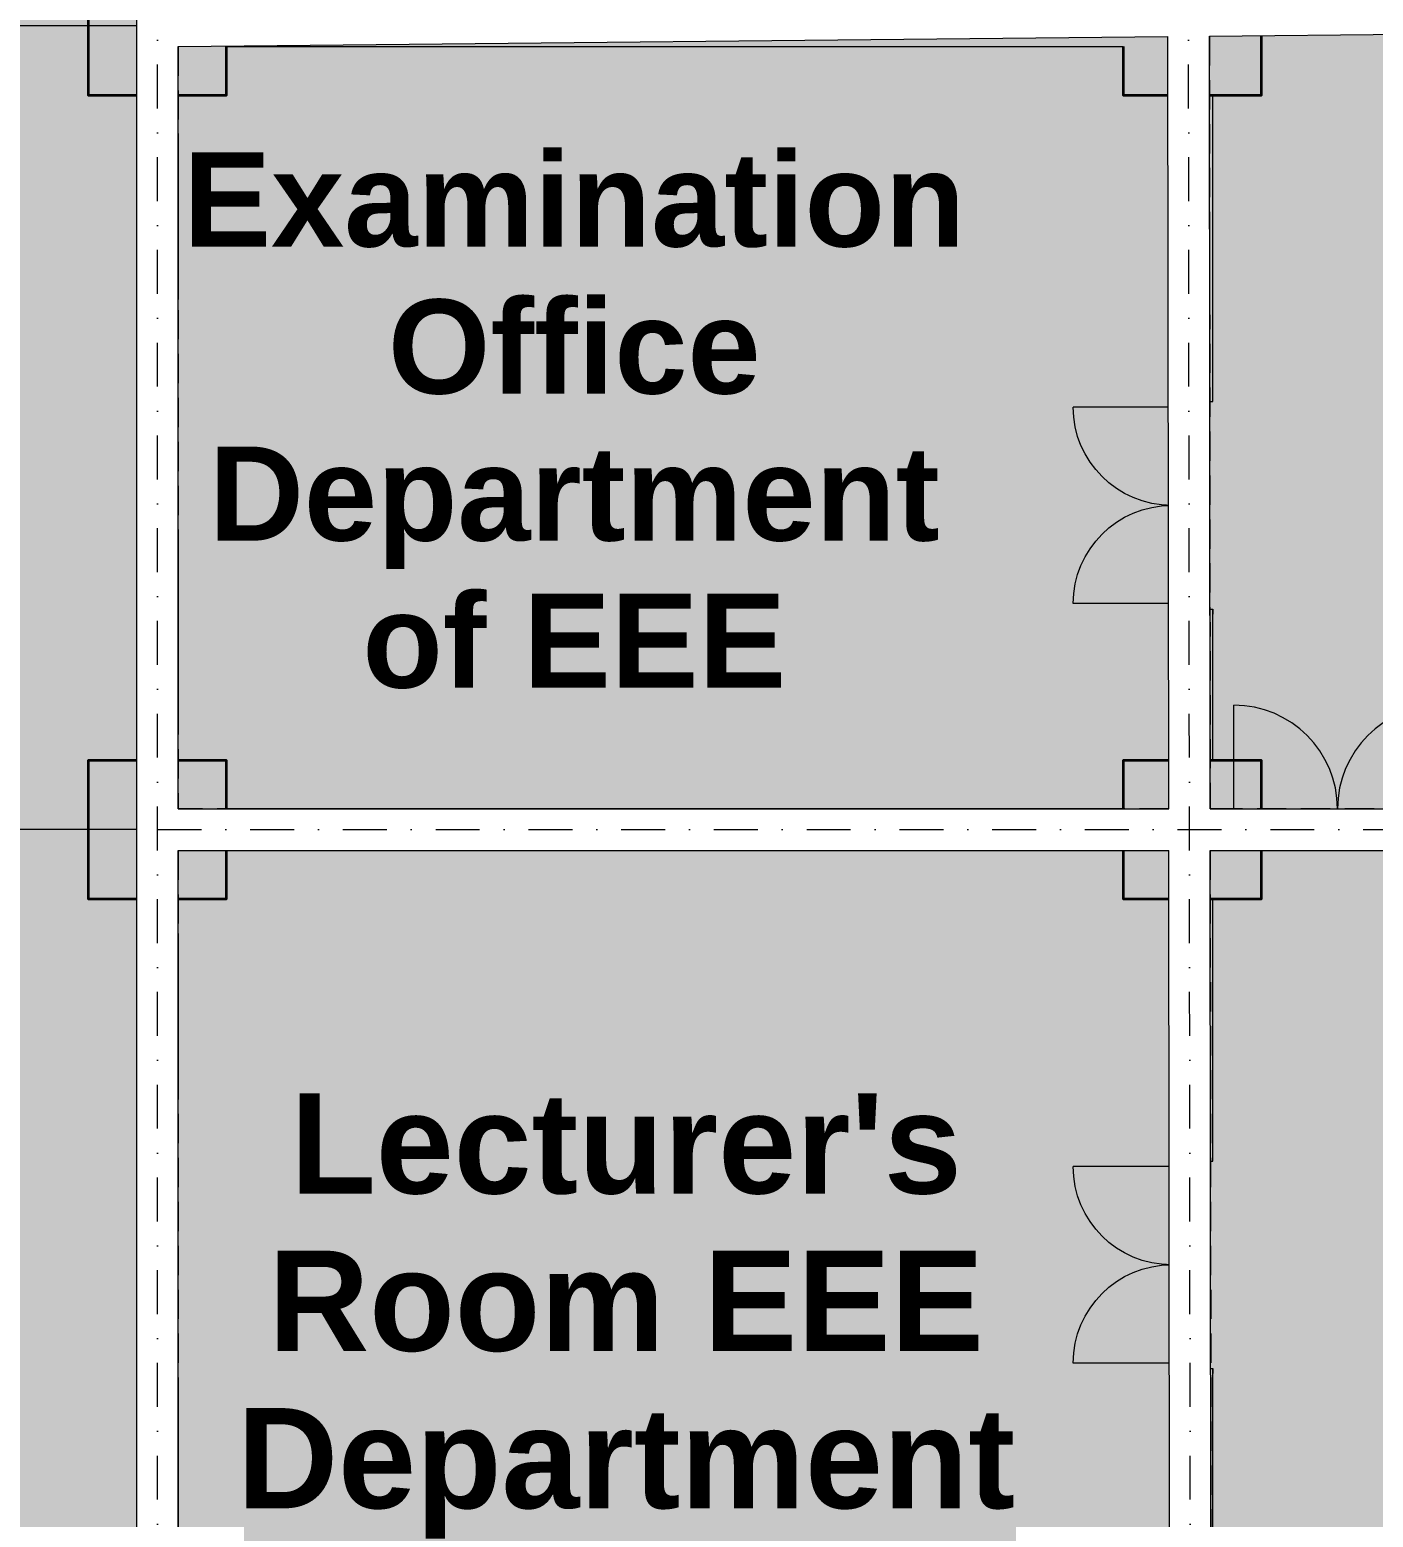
# Model space of a CAD drawing. Header units: millimetres. Extents: x -31264 to 69937, y -40802 to 59035.
# Drawn here: x -18103 to -8392, y 9038 to 19789 of the extents above; entities that cross this region are included whole.
import ezdxf
from ezdxf.enums import TextEntityAlignment as Align

# ---------------------------------------------------------------- set-up
doc = ezdxf.new("R2010")
doc.units = ezdxf.units.MM
doc.header["$MEASUREMENT"] = 0
for name, pattern in [('Dot & Dashed', [670.277762, 317.5, -176.388889, 0, -176.388874]), ('Hidden Line', [317.5, 211.666667, -105.833333]), ('Wipeout_Contour', [1000, 0, -1000])]:
    doc.linetypes.add(name, pattern=pattern)
for name, color, linetype in [('Annotation - Text', 7, 'Continuous'), ('ARCHICAD Zone Stamps', 7, 'Continuous'), ('Dimensioning - General', 7, 'Continuous'), ('Model Unit - Zone', 7, 'Continuous'), ('Site & Landscape - Terrain', 7, 'Continuous'), ('Structural - Bearing', 7, 'Continuous')]:
    doc.layers.add(name, color=color, linetype=linetype)
doc.styles.add('GENERATED_STYLE_1', font='arial.ttf')
doc.styles.add('GENERATED_STYLE_2', font='arial.ttf')
doc.dimstyles.new('GENERATED_STYLE__3', dxfattribs={"dimtxt": 600, "dimasz": 95, "dimexe": 0.18, "dimexo": 300, "dimgap": 0.09, "dimtad": 1, "dimdec": 3, "dimlfac": 0.001, "dimzin": 0, "dimdsep": 46, "dimtxsty": 'GENERATED_STYLE_1', "dimblk": 'ARROWHEAD_2', "dimblk1": 'ARROWHEAD_2', "dimblk2": 'ARROWHEAD_2', "dimcen": 0.09, "dimclrd": 256, "dimclre": 256, "dimclrt": 5, "dimadec": 0, "dimazin": 0, "dimtfac": 1, "dimtdec": 4, "dimtmove": 0, "dimatfit": 3, "dimfxl": 0, "dimtolj": 1, "dimtzin": 0, "dimarcsym": 0})

# ---------------------------------------------------------------- blocks, each defined once
blk = doc.blocks.new('Corridor_03_3', base_point=(-8100, -5869))
at = {"layer": 'Model Unit - Zone', "linetype": 'Continuous', "lineweight": 0, "true_color": 0xfdf2d0}
for points in [[(-9550, 13858), (-7750, 13858), (-7750, 14043), (-9550, 14043)], [(-14867, -4392), (-14867, -6884), (-14517, -6884), (-14517, -7232), (-7000, -7203), (-7000, -6742), (-6000, -6742), (-6000, -7200), (1750, -7170), (1750, -4742), (1500, -4742), (1500, -4392), (-7100, -4392), (-7100, -4742), (-8100, -4742), (-8100, -3742), (-7750, -3742), (-7750, 1258), (-8100, 1258), (-8100, 2258), (-7750, 2258), (-7750, 7508), (-8100, 7508), (-8100, 8508), (-7750, 8508), (-7750, 13508), (-8100, 13508), (-8100, 13858), (-9200, 13858), (-9200, 13508), (-9550, 13508), (-9550, 2258), (-9200, 2258), (-9200, 1258), (-9550, 1258), (-9550, -3742), (-9200, -3742), (-9200, -4742), (-10200, -4742), (-10200, -4392)], [(-9550, 10113), (-9550, 11613), (-9735, 11613), (-9735, 10113)]]:
    blk.add_hatch(color=254, dxfattribs=at).paths.add_polyline_path(points)
at = {"layer": 'ARCHICAD Zone Stamps', "color": 5, "lineweight": 25, "style": 'GENERATED_STYLE_1'}
for tag, p in [('DUMMY_849', (-6917, -5044)), ('ROOM_NAME', (-9283, -5113)), ('ROOM_NUMBER', (-9283, -5702)), ('DUMMY_850', (-6917, -5634)), ('measuredAreaCode', (-9283, -6291))]:
    blk.add_attdef(tag, text='', height=300, dxfattribs=at).set_placement(p, align=Align.TOP_LEFT)
blk = doc.blocks.new('Corridor_04_4', base_point=(-9000, 17506))
at = {"layer": 'Model Unit - Zone', "linetype": 'Continuous', "lineweight": 0, "true_color": 0xfdf2d0}
for points in [[(-14941, 25968), (-10233, 25968), (-10233, 26468), (-9233, 26468), (-9233, 25468), (-9550, 25468), (-9550, 20318), (-9200, 20318), (-9200, 19318), (-9550, 19318), (-9550, 14508), (-9200, 14508), (-9200, 14158), (-8100, 14158), (-8100, 14508), (-7750, 14508), (-7750, 14746), (-6750, 14746), (-6750, 16946), (-7750, 16946), (-7750, 19508), (-8100, 19508), (-8100, 20508), (-7750, 20508), (-7750, 22821), (-6750, 22821), (-6750, 25021), (-7750, 25021), (-7750, 25508), (-8100, 25508), (-8100, 26508), (-7100, 26508), (-7100, 25968), (1500, 25968), (1500, 26318), (1750, 26318), (1750, 27818), (1373, 27818), (1373, 28168), (-8000, 28168), (-8000, 27818), (-9000, 27818), (-9000, 28168), (-14591, 28168), (-14591, 27818), (-14941, 27818)], [(-9550, 15602), (-9550, 17102), (-9735, 17102), (-9735, 15602)]]:
    blk.add_hatch(color=254, dxfattribs=at).paths.add_polyline_path(points)
at = {"layer": 'ARCHICAD Zone Stamps', "color": 5, "lineweight": 25, "insert": (-9679, 17084), "char_height": 300, "attachment_point": 1, "style": 'GENERATED_STYLE_1'}
blk.add_mtext('\\A1;{\\pql;\\pt0,4600;\\fArial|b0|i0|c0|p34;61.159\\fArial|b0|i0|c0|p34;\\A1{\\H.66x;\\S^  ;}\\fArial|b0|i0|c0|p34; m\\fArial|b0|i0|c0|p34;\\A1{\\H.66x;\\S2^  ;}}', dxfattribs=at)
at = {"layer": 'ARCHICAD Zone Stamps', "color": 5, "lineweight": 25, "style": 'GENERATED_STYLE_1'}
for tag, p in [('DUMMY_849', (-7817, 18331)), ('ROOM_NAME', (-10183, 18262)), ('DUMMY_850', (-7817, 17741)), ('ROOM_NUMBER', (-10183, 17673)), ('measuredAreaCode', (-10183, 17084))]:
    blk.add_attdef(tag, text='', height=300, dxfattribs=at).set_placement(p, align=Align.TOP_LEFT)
blk = doc.blocks.new('Office_41_19', base_point=(-12260, 15116))
at = {"layer": 'Model Unit - Zone', "linetype": 'Continuous', "lineweight": 0, "true_color": 0xbbb494}
blk.add_hatch(color=253, dxfattribs=at).paths.add_polyline_path([(-17030, 19318), (-17030, 14508), (-16680, 14508), (-16680, 14158), (-10200, 14158), (-10200, 14508), (-9850, 14508), (-9850, 19318), (-10200, 19318), (-10200, 19668), (-16680, 19668), (-16680, 19318)])
at = {"layer": 'ARCHICAD Zone Stamps', "color": 5, "lineweight": 25, "insert": (-12938, 14694), "char_height": 300, "attachment_point": 1, "style": 'GENERATED_STYLE_1'}
blk.add_mtext('\\A1;{\\pql;\\pt0,4600;\\fArial|b0|i0|c0|p34;39.069\\fArial|b0|i0|c0|p34;\\A1{\\H.66x;\\S^  ;}\\fArial|b0|i0|c0|p34; m\\fArial|b0|i0|c0|p34;\\A1{\\H.66x;\\S2^  ;}}', dxfattribs=at)
at = {"layer": 'ARCHICAD Zone Stamps', "color": 5, "lineweight": 25, "style": 'GENERATED_STYLE_1'}
for tag, p in [('DUMMY_849', (-11076, 15941)), ('ROOM_NAME', (-13443, 15873)), ('ROOM_NUMBER', (-13443, 15284)), ('DUMMY_850', (-11076, 15352)), ('measuredAreaCode', (-13443, 14694))]:
    blk.add_attdef(tag, text='', height=300, dxfattribs=at).set_placement(p, align=Align.TOP_LEFT)
blk = doc.blocks.new('Office_43_21', base_point=(-12751, 5147))
at = {"layer": 'Model Unit - Zone', "linetype": 'Continuous', "lineweight": 0, "true_color": 0xbbb494}
blk.add_hatch(color=253, dxfattribs=at).paths.add_polyline_path([(-17030, 2258), (-16680, 2258), (-16680, 1908), (-10200, 1908), (-10200, 2258), (-9850, 2258), (-9850, 13508), (-10200, 13508), (-10200, 13858), (-16680, 13858), (-16680, 13508), (-17030, 13508), (-17030, 8508), (-16680, 8508), (-16680, 7508), (-17030, 7508)])
at = {"layer": 'ARCHICAD Zone Stamps', "color": 5, "lineweight": 25, "insert": (-13430, 4725), "char_height": 300, "attachment_point": 1, "style": 'GENERATED_STYLE_1'}
blk.add_mtext('\\A1;{\\pql;\\pt0,4600;\\fArial|b0|i0|c0|p34;84.955\\fArial|b0|i0|c0|p34;\\A1{\\H.66x;\\S^  ;}\\fArial|b0|i0|c0|p34; m\\fArial|b0|i0|c0|p34;\\A1{\\H.66x;\\S2^  ;}}', dxfattribs=at)
at = {"layer": 'ARCHICAD Zone Stamps', "color": 5, "lineweight": 25, "style": 'GENERATED_STYLE_1'}
for tag, p in [('DUMMY_849', (-11568, 5972)), ('ROOM_NAME', (-13934, 5904)), ('DUMMY_850', (-11568, 5383)), ('ROOM_NUMBER', (-13934, 5315)), ('measuredAreaCode', (-13934, 4725))]:
    blk.add_attdef(tag, text='', height=300, dxfattribs=at).set_placement(p, align=Align.TOP_LEFT)
blk = doc.blocks.new('Mesh_1', base_point=(-31264, 46149))
at = {"color": 254, "linetype": 'Wipeout_Contour', "lineweight": 0, "ltscale": 258748.646944}
blk.add_wipeout([(-31264, 46149), (-31264, -40802), (62056, -40802), (62056, 46149)], dxfattribs=at).dxf.layer = 'Site & Landscape - Terrain'
at = {"layer": 'Site & Landscape - Terrain', "linetype": 'Continuous', "lineweight": 13, "true_color": 0xa2a233}
h = blk.add_hatch(dxfattribs=at)
h.set_pattern_fill('Grass', color=55, style=0, pattern_type=2)
h.set_pattern_definition([(90, (0, 0), (-600, 0), [86.6025, -259.8076]), (90, (300, 173.2), (-600, 0), [86.6025, -259.8076]), (30, (0, 0), (-300, 519.6152), [86.6025, -259.8076]), (30, (0, 346.4), (-300, 519.6152), [86.6025, -259.8076]), (150, (0, 0), (300, 519.6152), [86.6025, -259.8076]), (150, (0, 346.4), (300, 519.6152), [86.6025, -259.8076])])
h.paths.add_polyline_path([(-31264, 46149), (-31264, -40802), (62056, -40802), (62056, 46149)])
blk = doc.blocks.new('Slab_4', base_point=(-17330, -4092))
at = {"layer": 'Structural - Bearing', "color": 123, "linetype": 'Continuous', "lineweight": 20, "true_color": 0x71cebe, "flags": 128}
blk.add_lwpolyline([(-17330, -4092), (2000, -4092), (2000, 25968), (-17330, 25968)], close=True, dxfattribs=at)
blk = doc.blocks.new('Variable Window 24')
at = {"layer": 'Structural - Bearing', "linetype": 'Continuous', "lineweight": 0, "true_color": 0xffffff}
for points in [[(-600, 0), (-600, -50), (-525, -50), (-525, 0)], [(-525, 0), (-525, -50), (-50, -50), (-50, 0)], [(25, -50), (25, 0), (-50, 0), (-50, -50)], [(25, 0), (25, -50), (75, -50), (75, 0)], [(75, 0), (75, -50), (550, -50), (550, 0)], [(600, -50), (600, 0), (550, 0), (550, -50)]]:
    blk.add_hatch(color=7, dxfattribs=at).paths.add_polyline_path(points)
at = {"layer": 'Structural - Bearing', "color": 30, "linetype": 'Continuous', "lineweight": 18, "true_color": 0xff6600}
for p, q in [((-600, 50), (600, 50)), ((-525, 0), (-50, 0)), ((75, 0), (550, 0)), ((-50, -50), (-525, -50)), ((550, -50), (75, -50)), ((-600, -250), (600, -250))]:
    blk.add_line(p, q, dxfattribs=at)
at = {"layer": 'Structural - Bearing', "color": 251, "linetype": 'Continuous', "lineweight": 13, "true_color": 0x6a6a6a}
for p, q in [((-600, 50), (-600, 0)), ((600, 50), (600, 0))]:
    blk.add_line(p, q, dxfattribs=at)
at = {"layer": 'Structural - Bearing', "color": 30, "linetype": 'Continuous', "lineweight": 20, "true_color": 0xff6600}
for p, q in [((-600, 0), (-525, 0)), ((-525, 0), (-525, -50)), ((-50, -50), (-50, 0)), ((-50, 0), (25, 0)), ((25, 0), (75, 0)), ((75, 0), (75, -50)), ((550, -50), (550, 0)), ((550, 0), (600, 0)), ((-525, -50), (-600, -50)), ((25, -50), (-50, -50)), ((75, -50), (25, -50)), ((600, -50), (550, -50))]:
    blk.add_line(p, q, dxfattribs=at)
at = {"layer": 'Structural - Bearing', "color": 7, "linetype": 'Continuous', "lineweight": 20}
for p, q in [((-600, 0), (-600, -50)), ((-600, 0), (-600, -50)), ((600, 0), (600, -50)), ((600, 0), (600, -50)), ((-600, -50), (-600, -250)), ((600, -50), (600, -250))]:
    blk.add_line(p, q, dxfattribs=at)
blk = doc.blocks.new('Wall_17', base_point=(-17180, 25818))
at = {"layer": 'Structural - Bearing', "linetype": 'Continuous', "lineweight": 0, "true_color": 0x353329}
for points in [[(-17330, 19318), (-17330, 19040), (-17280, 19040), (-17280, 19318)], [(-17280, 17840), (-17330, 17840), (-17330, 16106), (-17280, 16106)], [(-17330, 14906), (-17330, 14508), (-17280, 14508), (-17280, 14906)], [(-17280, 13508), (-17330, 13508), (-17330, 13257), (-17280, 13257)], [(-17280, 12057), (-17330, 12057), (-17330, 10012), (-17280, 10012)]]:
    blk.add_hatch(color=250, dxfattribs=at).paths.add_polyline_path(points)
at = {"layer": 'Structural - Bearing', "linetype": 'Continuous', "lineweight": 0, "true_color": 0x5a512e}
for points in [[(-17030, 19318), (-17280, 19318), (-17280, 19040), (-17030, 19040)], [(-17030, 17840), (-17280, 17840), (-17280, 16106), (-17030, 16106)], [(-17280, 14906), (-17280, 14508), (-17030, 14508), (-17030, 14906)], [(-17280, 13508), (-17280, 13257), (-17030, 13257), (-17030, 13508)], [(-17030, 12057), (-17280, 12057), (-17280, 10012), (-17030, 10012)]]:
    blk.add_hatch(color=59, dxfattribs=at).paths.add_polyline_path(points)
at = {"layer": 'Structural - Bearing', "linetype": 'Continuous', "lineweight": 0, "true_color": 0xffffff}
for points in [[(-17330, 17840), (-17030, 17840), (-17030, 19040), (-17330, 19040)], [(-17330, 14906), (-17030, 14906), (-17030, 16106), (-17330, 16106)], [(-17330, 12057), (-17030, 12057), (-17030, 13257), (-17330, 13257)], [(-17330, 8812), (-17030, 8812), (-17030, 10012), (-17330, 10012)]]:
    blk.add_hatch(color=7, dxfattribs=at).paths.add_polyline_path(points)
at = {"layer": 'Structural - Bearing', "color": 7, "linetype": 'Continuous', "lineweight": 20}
for p, q in [((-17280, 19318), (-17280, 19040)), ((-17280, 19040), (-17230, 19040)), ((-17230, 19040), (-17030, 19040)), ((-17280, 17840), (-17280, 16106)), ((-17280, 17840), (-17230, 17840)), ((-17230, 17840), (-17030, 17840)), ((-17280, 16106), (-17230, 16106)), ((-17230, 16106), (-17030, 16106)), ((-17280, 14906), (-17280, 14508)), ((-17280, 14906), (-17230, 14906)), ((-17230, 14906), (-17030, 14906)), ((-17280, 13508), (-17280, 13257)), ((-17280, 13257), (-17230, 13257)), ((-17230, 13257), (-17030, 13257)), ((-17280, 12057), (-17280, 10012)), ((-17280, 12057), (-17230, 12057)), ((-17230, 12057), (-17030, 12057)), ((-17280, 10012), (-17230, 10012)), ((-17230, 10012), (-17030, 10012))]:
    blk.add_line(p, q, dxfattribs=at)
at = {"layer": 'Structural - Bearing', "color": 251, "linetype": 'Continuous', "lineweight": 13, "true_color": 0x6a6a6a}
for p, q in [((-17330, 19040), (-17280, 19040)), ((-17330, 17840), (-17280, 17840)), ((-17330, 16106), (-17280, 16106)), ((-17330, 14906), (-17280, 14906)), ((-17330, 13257), (-17280, 13257)), ((-17330, 12057), (-17280, 12057)), ((-17330, 10012), (-17280, 10012))]:
    blk.add_line(p, q, dxfattribs=at)
at = {"layer": 'Structural - Bearing', "color": 251, "linetype": 'Continuous', "lineweight": 13, "true_color": 0x6a6a6a, "flags": 128}
for points in [[(-17330, 19318), (-17330, 19040)], [(-17330, 17840), (-17330, 16106)], [(-17330, 14906), (-17330, 14508)], [(-17330, 13508), (-17330, 13257)], [(-17330, 12057), (-17330, 10012)]]:
    blk.add_lwpolyline(points, dxfattribs=at)
at = {"layer": 'Structural - Bearing', "color": 7, "linetype": 'Continuous', "lineweight": 20, "flags": 128}
for points in [[(-17030, 19040), (-17030, 19318)], [(-17030, 16106), (-17030, 17840)], [(-17030, 14508), (-17030, 14906)], [(-17030, 13257), (-17030, 13508)], [(-17030, 10012), (-17030, 12057)]]:
    blk.add_lwpolyline(points, dxfattribs=at)
at = {"layer": 'Structural - Bearing', "color": 21, "linetype": 'Continuous', "lineweight": 18, "true_color": 0xff9955, "xscale": -1, "zscale": 1000, "rotation": 90}
for p in [(-17280, 18440), (-17280, 15506), (-17280, 12657), (-17280, 9412)]:
    blk.add_blockref('Variable Window 24', p, dxfattribs=at)
blk = doc.blocks.new('Double Door 24')
at = {"layer": 'Structural - Bearing', "linetype": 'Continuous', "lineweight": 0, "true_color": 0xffffff}
for points in [[(-750, -115), (-710, -115), (-710, 0), (-750, 0)], [(750, 0), (710, 0), (710, -115), (750, -115)]]:
    blk.add_hatch(color=7, dxfattribs=at).paths.add_polyline_path(points)
at = {"layer": 'Structural - Bearing', "color": 30, "linetype": 'Continuous', "lineweight": 18, "true_color": 0xff6600}
for p, q in [((-710, 0), (-710, 710)), ((710, 0), (710, 710))]:
    blk.add_line(p, q, dxfattribs=at)
at = {"layer": 'Structural - Bearing', "color": 7, "linetype": 'Continuous', "lineweight": 20}
for p, q in [((-750, 0), (-787, 0)), ((-750, 0), (-787, 0)), ((-750, 0), (-750, -115)), ((-750, 0), (-750, -115)), ((750, 0), (750, -115)), ((750, 0), (750, -115)), ((750, 0), (787, 0)), ((750, 0), (787, 0)), ((-750, -115), (-750, -250)), ((-750, -115), (-750, -250)), ((750, -115), (750, -250)), ((750, -115), (750, -250))]:
    blk.add_line(p, q, dxfattribs=at)
at = {"layer": 'Structural - Bearing', "color": 30, "linetype": 'Continuous', "lineweight": 20, "true_color": 0xff6600}
for p, q in [((-710, 0), (-750, 0)), ((-750, 0), (-750, -115)), ((-710, -115), (-710, 0)), ((750, 0), (710, 0)), ((710, 0), (710, -115)), ((750, -115), (750, 0)), ((-750, -115), (-710, -115)), ((710, -115), (750, -115))]:
    blk.add_line(p, q, dxfattribs=at)
at = {"layer": 'Structural - Bearing', "color": 251, "linetype": 'Continuous', "lineweight": 13, "true_color": 0x6a6a6a}
for p, q in [((-750, -300), (-787, -300)), ((-750, -300), (-787, -300)), ((-750, -250), (-750, -300)), ((-750, -250), (-750, -300)), ((750, -250), (750, -300)), ((750, -250), (750, -300)), ((750, -300), (787, -300)), ((750, -300), (787, -300))]:
    blk.add_line(p, q, dxfattribs=at)
at = {"layer": 'Structural - Bearing', "color": 30, "linetype": 'Continuous', "lineweight": 18, "true_color": 0xff6600}
for centre, start, end in [((-710, 0), 0, 90), ((710, 0), 90, 180)]:
    blk.add_arc(centre, 710, start, end, dxfattribs=at)
blk = doc.blocks.new('Wall_20', base_point=(-9700, -4242))
at = {"layer": 'Structural - Bearing', "linetype": 'Continuous', "lineweight": 0, "true_color": 0x5a512e}
for points in [[(-9850, 19318), (-9850, 17102), (-9600, 17102), (-9600, 19318)], [(-9850, 14508), (-9600, 14508), (-9600, 15602), (-9850, 15602)], [(-9850, 13508), (-9850, 11613), (-9600, 11613), (-9600, 13508)], [(-9850, 4773), (-9600, 4773), (-9600, 10113), (-9850, 10113)]]:
    blk.add_hatch(color=59, dxfattribs=at).paths.add_polyline_path(points)
at = {"layer": 'Structural - Bearing', "linetype": 'Continuous', "lineweight": 0, "true_color": 0x353329}
for points in [[(-9550, 19318), (-9600, 19318), (-9600, 17102), (-9550, 17102)], [(-9600, 15602), (-9600, 14508), (-9550, 14508), (-9550, 15602)], [(-9550, 13508), (-9600, 13508), (-9600, 11613), (-9550, 11613)], [(-9600, 4773), (-9550, 4773), (-9550, 10113), (-9600, 10113)]]:
    blk.add_hatch(color=250, dxfattribs=at).paths.add_polyline_path(points)
at = {"layer": 'Structural - Bearing', "color": 7, "linetype": 'Continuous', "lineweight": 20}
for p, q in [((-9600, 17102), (-9600, 19318)), ((-9850, 17102), (-9850, 17139)), ((-9850, 17102), (-9735, 17102)), ((-9735, 17102), (-9600, 17102)), ((-9850, 15602), (-9850, 15565)), ((-9850, 15602), (-9735, 15602)), ((-9735, 15602), (-9600, 15602)), ((-9600, 14508), (-9600, 15602)), ((-9600, 11613), (-9600, 13508)), ((-9850, 11613), (-9850, 11650)), ((-9850, 11613), (-9735, 11613)), ((-9735, 11613), (-9600, 11613)), ((-9850, 10113), (-9850, 10076)), ((-9850, 10113), (-9735, 10113)), ((-9735, 10113), (-9600, 10113)), ((-9600, 4773), (-9600, 10113))]:
    blk.add_line(p, q, dxfattribs=at)
at = {"layer": 'Structural - Bearing', "color": 251, "linetype": 'Continuous', "lineweight": 13, "true_color": 0x6a6a6a}
for p, q in [((-9600, 17102), (-9550, 17102)), ((-9550, 17102), (-9550, 17139)), ((-9600, 15602), (-9550, 15602)), ((-9550, 15602), (-9550, 15565)), ((-9600, 11613), (-9550, 11613)), ((-9550, 11613), (-9550, 11650)), ((-9600, 10113), (-9550, 10113)), ((-9550, 10113), (-9550, 10076))]:
    blk.add_line(p, q, dxfattribs=at)
at = {"layer": 'Structural - Bearing', "color": 7, "linetype": 'Continuous', "lineweight": 20, "flags": 128}
for points in [[(-9850, 19318), (-9850, 17102)], [(-9850, 15602), (-9850, 14508)], [(-9850, 13508), (-9850, 11613)], [(-9850, 10113), (-9850, 4773)]]:
    blk.add_lwpolyline(points, dxfattribs=at)
at = {"layer": 'Structural - Bearing', "color": 251, "linetype": 'Continuous', "lineweight": 13, "true_color": 0x6a6a6a, "flags": 128}
for points in [[(-9550, 17102), (-9550, 19318)], [(-9550, 14508), (-9550, 15602)], [(-9550, 11613), (-9550, 13508)], [(-9550, 4773), (-9550, 10113)]]:
    blk.add_lwpolyline(points, dxfattribs=at)
at = {"layer": 'Structural - Bearing', "color": 21, "linetype": 'Continuous', "lineweight": 18, "true_color": 0xff9955, "xscale": -1, "zscale": 1000, "rotation": 90}
for p in [(-9850, 16352), (-9850, 10863)]:
    blk.add_blockref('Double Door 24', p, dxfattribs=at)
blk = doc.blocks.new('Arch Double Door_ 2 Sidelights_ Transom 24_5')
at = {"layer": 'Structural - Bearing', "linetype": 'Continuous', "lineweight": 0, "true_color": 0xffffff}
for points in [[(-900, -115), (-860, -115), (-860, 0), (-900, 0)], [(-860, -115), (-790, -115), (-790, 0), (-860, 0)], [(-790, -115), (-750, -115), (-750, 0), (-790, 0)], [(790, 0), (750, 0), (750, -115), (790, -115)], [(860, 0), (790, 0), (790, -115), (860, -115)], [(900, 0), (860, 0), (860, -115), (900, -115)]]:
    blk.add_hatch(color=7, dxfattribs=at).paths.add_polyline_path(points)
at = {"layer": 'Structural - Bearing', "color": 30, "linetype": 'Continuous', "lineweight": 18, "true_color": 0xff6600}
for p, q in [((-750, 0), (-750, 750)), ((750, 0), (750, 750))]:
    blk.add_line(p, q, dxfattribs=at)
at = {"layer": 'Structural - Bearing', "color": 7, "linetype": 'Continuous', "lineweight": 20}
for p, q in [((-900, 0), (-937, 0)), ((-900, 0), (-937, 0)), ((-900, 0), (-900, -115)), ((-900, 0), (-900, -115)), ((900, 0), (900, -115)), ((900, 0), (900, -115)), ((900, 0), (937, 0)), ((900, 0), (937, 0)), ((-900, -115), (-900, -250)), ((-900, -115), (-900, -250)), ((900, -115), (900, -250)), ((900, -115), (900, -250))]:
    blk.add_line(p, q, dxfattribs=at)
at = {"layer": 'Structural - Bearing', "color": 30, "linetype": 'Continuous', "lineweight": 20, "true_color": 0xff6600}
for p, q in [((-860, 0), (-900, 0)), ((-900, 0), (-900, -115)), ((-860, -115), (-860, 0)), ((-750, 0), (-790, 0)), ((-790, 0), (-790, -115)), ((-750, -115), (-750, 0)), ((790, 0), (750, 0)), ((750, 0), (750, -115)), ((790, -115), (790, 0)), ((900, 0), (860, 0)), ((860, 0), (860, -115)), ((900, -115), (900, 0)), ((-900, -115), (-860, -115)), ((-790, -115), (-750, -115)), ((750, -115), (790, -115)), ((860, -115), (900, -115))]:
    blk.add_line(p, q, dxfattribs=at)
at = {"layer": 'Structural - Bearing', "color": 251, "linetype": 'Continuous', "lineweight": 13, "true_color": 0x6a6a6a}
for p, q in [((-900, -300), (-937, -300)), ((-900, -300), (-937, -300)), ((-900, -250), (-900, -300)), ((-900, -250), (-900, -300)), ((900, -250), (900, -300)), ((900, -250), (900, -300)), ((900, -300), (937, -300)), ((900, -300), (937, -300))]:
    blk.add_line(p, q, dxfattribs=at)
at = {"layer": 'Structural - Bearing', "color": 30, "linetype": 'Continuous', "lineweight": 20, "true_color": 0xff6600, "flags": 128}
for points in [[(-860, -115), (-790, -115), (-790, 0), (-860, 0)], [(860, 0), (790, 0), (790, -115), (860, -115)]]:
    blk.add_lwpolyline(points, close=True, dxfattribs=at)
at = {"layer": 'Structural - Bearing', "color": 30, "linetype": 'Continuous', "lineweight": 18, "true_color": 0xff6600}
for centre, start, end in [((-750, 0), 0, 90), ((750, 0), 90, 180)]:
    blk.add_arc(centre, 750, start, end, dxfattribs=at)
blk = doc.blocks.new('Wall_23', base_point=(-9700, 14008))
at = {"layer": 'Structural - Bearing', "color": 7, "linetype": 'Continuous', "lineweight": 20}
for p, q in [((-9550, 14158), (-9587, 14158)), ((-9550, 14158), (-9550, 14043)), ((-9550, 14043), (-9550, 13908))]:
    blk.add_line(p, q, dxfattribs=at)
at = {"layer": 'Structural - Bearing', "color": 251, "linetype": 'Continuous', "lineweight": 13, "true_color": 0x6a6a6a}
for p, q in [((-9550, 13908), (-9550, 13858)), ((-9550, 13858), (-9587, 13858))]:
    blk.add_line(p, q, dxfattribs=at)
at = {"layer": 'Structural - Bearing', "color": 21, "linetype": 'Continuous', "lineweight": 18, "true_color": 0xff9955, "zscale": 1000}
blk.add_blockref('Arch Double Door_ 2 Sidelights_ Transom 24_5', (-8650, 14158), dxfattribs=at)
blk = doc.blocks.new('Wall_25', base_point=(-9700, 14008))
at = {"layer": 'Structural - Bearing', "linetype": 'Continuous', "lineweight": 0, "true_color": 0x353329}
blk.add_hatch(color=250, dxfattribs=at).paths.add_polyline_path([(-10200, 14158), (-16680, 14158), (-16680, 14108), (-10200, 14108)])
at = {"layer": 'Structural - Bearing', "linetype": 'Continuous', "lineweight": 0, "true_color": 0x5a512e}
blk.add_hatch(color=59, dxfattribs=at).paths.add_polyline_path([(-10200, 14108), (-16680, 14108), (-16680, 13858), (-10200, 13858)])
at = {"layer": 'Structural - Bearing', "color": 7, "linetype": 'Continuous', "lineweight": 20}
blk.add_line((-10200, 14108), (-16680, 14108), dxfattribs=at)
at = {"layer": 'Structural - Bearing', "color": 251, "linetype": 'Continuous', "lineweight": 13, "true_color": 0x6a6a6a, "flags": 128}
blk.add_lwpolyline([(-10200, 14158), (-16680, 14158)], dxfattribs=at)
at = {"layer": 'Structural - Bearing', "color": 7, "linetype": 'Continuous', "lineweight": 20, "flags": 128}
blk.add_lwpolyline([(-16680, 13858), (-10200, 13858)], dxfattribs=at)
blk = doc.blocks.new('Wall_26', base_point=(-9700, 19818))
at = {"layer": 'Structural - Bearing', "linetype": 'Continuous', "lineweight": 0, "true_color": 0x353329}
blk.add_hatch(color=250, dxfattribs=at).paths.add_polyline_path([(-10200, 19968), (-16680, 19968), (-16680, 19918), (-10200, 19918)])
at = {"layer": 'Structural - Bearing', "linetype": 'Continuous', "lineweight": 0, "true_color": 0x5a512e}
blk.add_hatch(color=59, dxfattribs=at).paths.add_polyline_path([(-10200, 19918), (-16680, 19918), (-16680, 19668), (-10200, 19668)])
at = {"layer": 'Structural - Bearing', "color": 7, "linetype": 'Continuous', "lineweight": 20}
blk.add_line((-10200, 19918), (-16680, 19918), dxfattribs=at)
at = {"layer": 'Structural - Bearing', "color": 251, "linetype": 'Continuous', "lineweight": 13, "true_color": 0x6a6a6a, "flags": 128}
blk.add_lwpolyline([(-10200, 19968), (-16680, 19968)], dxfattribs=at)
at = {"layer": 'Structural - Bearing', "color": 7, "linetype": 'Continuous', "lineweight": 20, "flags": 128}
blk.add_lwpolyline([(-16680, 19668), (-10200, 19668)], dxfattribs=at)
blk = doc.blocks.new('Column_12', base_point=(-9700, 14008))
at = {"layer": 'Structural - Bearing', "linetype": 'Continuous', "lineweight": 0, "true_color": 0x5a512e}
for points in [[(-10200, 14508), (-10200, 14108), (-9850, 14108), (-9850, 14158), (-9850, 14508)], [(-9850, 14158), (-9600, 14158), (-9600, 14508), (-9850, 14508)], [(-9200, 14508), (-9600, 14508), (-9600, 14158), (-9550, 14158), (-9200, 14158)], [(-10200, 13858), (-9850, 13858), (-9850, 13908), (-9850, 14108), (-10200, 14108)], [(-9850, 13908), (-9600, 13908), (-9600, 14158), (-9850, 14158), (-9850, 14108)], [(-9600, 13908), (-9550, 13908), (-9550, 14158), (-9600, 14158)], [(-9550, 13908), (-9200, 13908), (-9200, 14158), (-9550, 14158)], [(-9850, 13508), (-9600, 13508), (-9600, 13908), (-9850, 13908), (-9850, 13858)], [(-9600, 13508), (-9200, 13508), (-9200, 13908), (-9550, 13908), (-9600, 13908)], [(-10200, 13508), (-9850, 13508), (-9850, 13858), (-10200, 13858)]]:
    blk.add_hatch(color=59, dxfattribs=at).paths.add_polyline_path(points)
at = {"layer": 'Structural - Bearing', "color": 1, "linetype": 'Continuous', "lineweight": 0}
for p, q in [((-9700, 14088), (-9700, 14588)), ((-9780, 14008), (-10280, 14008)), ((-9620, 14008), (-9120, 14008)), ((-9700, 13928), (-9700, 13428))]:
    blk.add_line(p, q, dxfattribs=at)
at = {"layer": 'Structural - Bearing', "color": 14, "linetype": 'Continuous', "lineweight": 35, "true_color": 0xa80f02, "flags": 128}
for points in [[(-9850, 14508), (-10200, 14508), (-10200, 14108)], [(-9200, 14158), (-9200, 14508), (-9600, 14508)], [(-9600, 13508), (-9200, 13508), (-9200, 13908)], [(-10200, 13858), (-10200, 13508), (-9850, 13508)]]:
    blk.add_lwpolyline(points, dxfattribs=at)
at = {"layer": 'Structural - Bearing', "color": 1, "linetype": 'Continuous', "lineweight": 0}
blk.add_point((-9700, 14008), dxfattribs=at)
blk = doc.blocks.new('Column_13', base_point=(-9700, 19818))
at = {"layer": 'Structural - Bearing', "linetype": 'Continuous', "lineweight": 0, "true_color": 0x5a512e}
for points in [[(-10200, 19918), (-9850, 19918), (-9850, 20318), (-10200, 20318)], [(-9600, 20318), (-9850, 20318), (-9850, 19918), (-9850, 19668), (-9850, 19318), (-9600, 19318)], [(-9600, 19318), (-9200, 19318), (-9200, 20318), (-9600, 20318)], [(-9850, 19918), (-10200, 19918), (-10200, 19668), (-9850, 19668)], [(-10200, 19668), (-10200, 19318), (-9850, 19318), (-9850, 19668)]]:
    blk.add_hatch(color=59, dxfattribs=at).paths.add_polyline_path(points)
at = {"layer": 'Structural - Bearing', "color": 1, "linetype": 'Continuous', "lineweight": 0}
for p, q in [((-9700, 19898), (-9700, 20398)), ((-9780, 19818), (-10280, 19818)), ((-9620, 19818), (-9120, 19818)), ((-9700, 19738), (-9700, 19238))]:
    blk.add_line(p, q, dxfattribs=at)
at = {"layer": 'Structural - Bearing', "color": 14, "linetype": 'Continuous', "lineweight": 35, "true_color": 0xa80f02, "flags": 128}
for points in [[(-9850, 20318), (-10200, 20318), (-10200, 19918)], [(-9600, 19318), (-9200, 19318), (-9200, 20318), (-9600, 20318)], [(-10200, 19668), (-10200, 19318), (-9850, 19318)]]:
    blk.add_lwpolyline(points, dxfattribs=at)
at = {"layer": 'Structural - Bearing', "color": 1, "linetype": 'Continuous', "lineweight": 0}
blk.add_point((-9700, 19818), dxfattribs=at)
blk = doc.blocks.new('Column_51', base_point=(-17180, 19818))
at = {"layer": 'Structural - Bearing', "linetype": 'Continuous', "lineweight": 0, "true_color": 0x5a512e}
for points in [[(-17280, 20318), (-17680, 20318), (-17680, 19318), (-17280, 19318)], [(-17280, 19318), (-17030, 19318), (-17030, 19668), (-17030, 19918), (-17030, 20318), (-17280, 20318)], [(-16680, 20318), (-17030, 20318), (-17030, 19918), (-16680, 19918)], [(-17030, 19918), (-17030, 19668), (-16680, 19668), (-16680, 19918)], [(-17030, 19318), (-16680, 19318), (-16680, 19668), (-17030, 19668)]]:
    blk.add_hatch(color=59, dxfattribs=at).paths.add_polyline_path(points)
at = {"layer": 'Structural - Bearing', "color": 1, "linetype": 'Continuous', "lineweight": 0}
for p, q in [((-17180, 19898), (-17180, 20398)), ((-17260, 19818), (-17760, 19818)), ((-17100, 19818), (-16600, 19818)), ((-17180, 19738), (-17180, 19238))]:
    blk.add_line(p, q, dxfattribs=at)
at = {"layer": 'Structural - Bearing', "color": 14, "linetype": 'Continuous', "lineweight": 35, "true_color": 0xa80f02, "flags": 128}
for points in [[(-17280, 20318), (-17680, 20318), (-17680, 19318), (-17280, 19318)], [(-16680, 19918), (-16680, 20318), (-17030, 20318)], [(-17030, 19318), (-16680, 19318), (-16680, 19668)]]:
    blk.add_lwpolyline(points, dxfattribs=at)
at = {"layer": 'Structural - Bearing', "color": 1, "linetype": 'Continuous', "lineweight": 0}
blk.add_point((-17180, 19818), dxfattribs=at)
blk = doc.blocks.new('Column_52', base_point=(-17180, 14008))
at = {"layer": 'Structural - Bearing', "linetype": 'Continuous', "lineweight": 0, "true_color": 0x5a512e}
for points in [[(-17680, 14508), (-17680, 13508), (-17280, 13508), (-17280, 14508)], [(-17030, 14508), (-17280, 14508), (-17280, 13508), (-17030, 13508), (-17030, 13858), (-17030, 14108)], [(-17030, 14508), (-17030, 14108), (-16680, 14108), (-16680, 14508)], [(-16680, 14108), (-17030, 14108), (-17030, 13858), (-16680, 13858)], [(-17030, 13858), (-17030, 13508), (-16680, 13508), (-16680, 13858)]]:
    blk.add_hatch(color=59, dxfattribs=at).paths.add_polyline_path(points)
at = {"layer": 'Structural - Bearing', "color": 1, "linetype": 'Continuous', "lineweight": 0}
for p, q in [((-17180, 14088), (-17180, 14588)), ((-17260, 14008), (-17760, 14008)), ((-17100, 14008), (-16600, 14008)), ((-17180, 13928), (-17180, 13428))]:
    blk.add_line(p, q, dxfattribs=at)
at = {"layer": 'Structural - Bearing', "color": 14, "linetype": 'Continuous', "lineweight": 35, "true_color": 0xa80f02, "flags": 128}
for points in [[(-17280, 14508), (-17680, 14508), (-17680, 13508), (-17280, 13508)], [(-16680, 14108), (-16680, 14508), (-17030, 14508)], [(-17030, 13508), (-16680, 13508), (-16680, 13858)]]:
    blk.add_lwpolyline(points, dxfattribs=at)
at = {"layer": 'Structural - Bearing', "color": 1, "linetype": 'Continuous', "lineweight": 0}
blk.add_point((-17180, 14008), dxfattribs=at)
blk = doc.blocks.new('Beam_1', base_point=(-9733, 25968))
at = {"layer": 'Structural - Bearing', "color": 123, "linetype": 'Dot & Dashed', "lineweight": 20, "true_color": 0x71cebe}
blk.add_line((-9733, 25968), (-9700, -4242), dxfattribs=at)
at = {"layer": 'Structural - Bearing', "color": 132, "linetype": 'Hidden Line', "lineweight": 20, "true_color": 0x00bfbf}
for p, q in [((-9876, 19740), (-9870, 14158)), ((-9576, 19743), (-9570, 14158)), ((-9870, 13858), (-9864, 8158)), ((-9570, 13858), (-9564, 8158))]:
    blk.add_line(p, q, dxfattribs=at)
blk = doc.blocks.new('Beam_34', base_point=(-17180, 25818))
at = {"layer": 'Structural - Bearing', "color": 132, "linetype": 'Hidden Line', "lineweight": 20, "true_color": 0x00bfbf}
for p, q in [((-17330, 25968), (-17330, -4393)), ((-17030, 19669), (-17030, 14158)), ((-17030, 13858), (-17030, 8158))]:
    blk.add_line(p, q, dxfattribs=at)
at = {"layer": 'Structural - Bearing', "color": 123, "linetype": 'Dot & Dashed', "lineweight": 20, "true_color": 0x71cebe}
blk.add_line((-17180, 25818), (-17180, -4242), dxfattribs=at)
blk = doc.blocks.new('Beam_36', base_point=(1943, 20007))
at = {"layer": 'Structural - Bearing', "color": 132, "linetype": 'Hidden Line', "lineweight": 20, "true_color": 0x00bfbf}
for p, q in [((-9876, 19740), (-17030, 19669)), ((-7749, 19761), (-9576, 19743))]:
    blk.add_line(p, q, dxfattribs=at)
blk = doc.blocks.new('Beam_37', base_point=(1957, 14008))
at = {"layer": 'Structural - Bearing', "color": 132, "linetype": 'Hidden Line', "lineweight": 20, "true_color": 0x00bfbf}
for p, q in [((-9870, 14158), (-17030, 14158)), ((-7750, 14158), (-9570, 14158)), ((-9870, 13858), (-17030, 13858)), ((-7750, 13858), (-9570, 13858))]:
    blk.add_line(p, q, dxfattribs=at)
at = {"layer": 'Structural - Bearing', "color": 123, "linetype": 'Dot & Dashed', "lineweight": 20, "true_color": 0x71cebe}
blk.add_line((1957, 14008), (-17180, 14008), dxfattribs=at)
blk = doc.blocks.new('Beam_102', base_point=(-17180, -4242))
at = {"color": 254, "linetype": 'Wipeout_Contour', "lineweight": 0, "ltscale": 97414.312214}
blk.add_wipeout([(-17030, 25668), (-17330, 25968), (-17330, -4393), (-17030, -4092)], dxfattribs=at).dxf.layer = 'Structural - Bearing'
at = {"layer": 'Structural - Bearing', "color": 132, "linetype": 'Continuous', "lineweight": 20, "true_color": 0x00bfbf}
for p, q in [((-17330, -4393), (-17330, 25968)), ((-17030, 14158), (-17030, 19669)), ((-17030, 8158), (-17030, 13858))]:
    blk.add_line(p, q, dxfattribs=at)
at = {"layer": 'Structural - Bearing', "color": 123, "linetype": 'Dot & Dashed', "lineweight": 20, "true_color": 0x71cebe}
blk.add_line((-17180, -4242), (-17180, 25818), dxfattribs=at)
blk = doc.blocks.new('Beam_103', base_point=(-17180, 19818))
at = {"color": 254, "linetype": 'Wipeout_Contour', "lineweight": 0, "ltscale": 94992.779415}
blk.add_wipeout([(-17030, 19969), (-17030, 19669), (-7749, 19761), (-7749, 20061)], dxfattribs=at).dxf.layer = 'Structural - Bearing'
at = {"layer": 'Structural - Bearing', "color": 132, "linetype": 'Continuous', "lineweight": 20, "true_color": 0x00bfbf}
for p, q in [((-17030, 19669), (-9876, 19740)), ((-9576, 19743), (-7749, 19761))]:
    blk.add_line(p, q, dxfattribs=at)
blk = doc.blocks.new('Beam_104', base_point=(-17180, 14008))
at = {"color": 254, "linetype": 'Wipeout_Contour', "lineweight": 0, "ltscale": 72327.752096}
blk.add_wipeout([(-17030, 14158), (-17030, 13858), (1723, 13858), (1723, 14158)], dxfattribs=at).dxf.layer = 'Structural - Bearing'
at = {"layer": 'Structural - Bearing', "color": 132, "linetype": 'Continuous', "lineweight": 20, "true_color": 0x00bfbf}
for p, q in [((-17030, 14158), (-9870, 14158)), ((-9570, 14158), (-7750, 14158)), ((-17030, 13858), (-9870, 13858)), ((-9570, 13858), (-7750, 13858))]:
    blk.add_line(p, q, dxfattribs=at)
at = {"layer": 'Structural - Bearing', "color": 123, "linetype": 'Dot & Dashed', "lineweight": 20, "true_color": 0x71cebe}
blk.add_line((-17180, 14008), (1873, 14008), dxfattribs=at)
blk = doc.blocks.new('Beam_108', base_point=(-9700, -4242))
at = {"color": 254, "linetype": 'Wipeout_Contour', "lineweight": 0, "ltscale": 78362.75832}
blk.add_wipeout([(-9876, 19740), (-9870, 14158), (-9570, 14158), (-9576, 19743)], dxfattribs=at).dxf.layer = 'Structural - Bearing'
at = {"color": 254, "linetype": 'Wipeout_Contour', "lineweight": 0, "ltscale": 53639.124243}
blk.add_wipeout([(-9870, 13858), (-9857, 1908), (-9557, 1908), (-9570, 13858)], dxfattribs=at).dxf.layer = 'Structural - Bearing'
at = {"layer": 'Structural - Bearing', "color": 123, "linetype": 'Dot & Dashed', "lineweight": 20, "true_color": 0x71cebe}
blk.add_line((-9700, -4242), (-9733, 25818), dxfattribs=at)
at = {"layer": 'Structural - Bearing', "color": 132, "linetype": 'Continuous', "lineweight": 20, "true_color": 0x00bfbf}
for p, q in [((-9870, 14158), (-9876, 19740)), ((-9570, 14158), (-9576, 19743)), ((-9864, 8158), (-9870, 13858)), ((-9564, 8158), (-9570, 13858))]:
    blk.add_line(p, q, dxfattribs=at)
blk = doc.blocks.new('*D564')
at = {"layer": 'Dimensioning - General', "color": 151, "linetype": 'Continuous', "lineweight": 20, "true_color": 0x80c2ff}
for p, q in [((-17480, 14008), (-20881, 14008)), ((-20787, 14008), (-20787, 14069)), ((-20787, 1758), (-20787, 14008)), ((-17480, 1758), (-20881, 1758)), ((-20787, 1696), (-20787, 1758))]:
    blk.add_line(p, q, dxfattribs=at)
at = {"layer": 'Dimensioning - General', "color": 161, "linetype": 'Continuous', "lineweight": 25, "true_color": 0x40a5ff}
for p, q in [((-20725, 13971), (-20850, 14044)), ((-20850, 1794), (-20725, 1721))]:
    blk.add_line(p, q, dxfattribs=at)
at = {"layer": 'Dimensioning - General', "color": 5, "lineweight": 25, "insert": (-20907, 6629), "char_height": 600, "attachment_point": 7, "rotation": 90, "style": 'GENERATED_STYLE_1'}
blk.add_mtext('\\A1;{\\pql;\\fArial|b0|i0|c0|p34;12.250}', dxfattribs=at)
blk = doc.blocks.new('ARROWHEAD_2')
at = {"color": 0, "linetype": 'Continuous', "lineweight": 0}
for p, q in [((0, 0), (-1, 0)), ((-0.38, -0.66), (0.38, 0.66))]:
    blk.add_line(p, q, dxfattribs=at)
blk = doc.blocks.new('*D566')
at = {"layer": 'Dimensioning - General', "color": 151, "linetype": 'Continuous', "lineweight": 20, "true_color": 0x80c2ff}
for p, q in [((-17480, 25818), (-21661, 25818)), ((-21567, 25818), (-21567, 25879)), ((-21567, 19818), (-21567, 25818)), ((-17480, 19818), (-21661, 19818)), ((-21567, 19756), (-21567, 19818))]:
    blk.add_line(p, q, dxfattribs=at)
at = {"layer": 'Dimensioning - General', "color": 161, "linetype": 'Continuous', "lineweight": 25, "true_color": 0x40a5ff}
for p, q in [((-21505, 25781), (-21630, 25854)), ((-21630, 19854), (-21505, 19781))]:
    blk.add_line(p, q, dxfattribs=at)
at = {"layer": 'Dimensioning - General', "color": 5, "lineweight": 25, "insert": (-21687, 21792), "char_height": 600, "attachment_point": 7, "rotation": 90, "style": 'GENERATED_STYLE_1'}
blk.add_mtext('\\A1;{\\pql;\\fArial|b0|i0|c0|p34;6.000}', dxfattribs=at)

msp = doc.modelspace()

# ---------------------------------------------------------------- linework, layer by layer
at = {"layer": 'Model Unit - Zone', "color": 254, "linetype": 'Continuous', "lineweight": 0, "true_color": 0xfdf2d0, "flags": 128}
for points in [[(-14941.425, 27817.5493), (-14941.425, 25967.5491), (-10233.0491, 25967.5491), (-10233.0491, 26467.5495), (-9233.0493, 26467.5495), (-9233.0493, 25467.5493), (-9550.0002, 25467.5493), (-9550.0002, 20317.5494), (-9199.9998, 20317.5494), (-9199.9998, 19317.5495), (-9550.0002, 19317.5495), (-9550.0002, 14507.5442), (-9199.9998, 14507.5442), (-9199.9998, 14157.5443), (-8100.0001, 14157.5443)], [(-7749.9999, 8507.5443), (-7749.9999, 13507.5442), (-8100, 13507.5442), (-8100, 13857.5443), (-9200.0001, 13857.5443), (-9200.0001, 13507.5442), (-9550, 13507.5442), (-9550, 2257.5443)]]:
    msp.add_lwpolyline(points, dxfattribs=at)
at = {"layer": 'Model Unit - Zone', "color": 253, "linetype": 'Continuous', "lineweight": 0, "true_color": 0xbbb494, "flags": 128}
for points in [[(-17029.5066, 19317.5493), (-17029.5066, 14507.5443), (-16679.5066, 14507.5443), (-16679.5066, 14157.5443), (-10200, 14157.5443), (-10200, 14507.5443), (-9850, 14507.5443), (-9850, 19317.5493), (-10200, 19317.5493), (-10200, 19667.5493), (-16679.5066, 19667.5493), (-16679.5066, 19317.5493)], [(-17029.5065, 2257.5442), (-16679.5066, 2257.5442), (-16679.5066, 1907.5443), (-10200.0002, 1907.5443), (-10200.0002, 2257.5442), (-9849.9999, 2257.5442), (-9849.9999, 13507.5444), (-10200.0002, 13507.5444), (-10200.0002, 13857.5443), (-16679.5066, 13857.5443), (-16679.5066, 13507.5444), (-17029.5065, 13507.5444), (-17029.5065, 8507.5442), (-16679.5066, 8507.5442), (-16679.5066, 7507.5442), (-17029.5065, 7507.5442)]]:
    msp.add_lwpolyline(points, close=True, dxfattribs=at)

# ---------------------------------------------------------------- block references
at = {"layer": 'Model Unit - Zone', "color": 5, "linetype": 'Continuous', "lineweight": 35}
for name, p, values in [('Corridor_04_4', (-9000.0001, 17505.6918), {'ROOM_NAME': 'Corridor', 'ROOM_NUMBER': '04', 'measuredAreaCode': 'A: '}), ('Office_41_19', (-12259.6648, 15116.3857), {'ROOM_NAME': 'Office', 'ROOM_NUMBER': '41', 'measuredAreaCode': 'A: '}), ('Office_43_21', (-12751.0905, 5147.4639), {'ROOM_NAME': 'Office', 'ROOM_NUMBER': '43', 'measuredAreaCode': 'A: '})]:
    msp.add_blockref(name, p, dxfattribs=at).add_auto_attribs(values)
msp.add_blockref('Corridor_03_3', (-8100, -5869.2349), dxfattribs=at)

# ---------------------------------------------------------------- next in the draw order: block references
at = {"layer": 'Site & Landscape - Terrain', "color": 54, "lineweight": 25}
msp.add_blockref('Mesh_1', (-31264.0752, 46149.2543), dxfattribs=at)

# ---------------------------------------------------------------- next in the draw order: block references
at = {"layer": 'Structural - Bearing', "color": 123, "linetype": 'Continuous', "lineweight": 20, "true_color": 0x71cebe}
msp.add_blockref('Slab_4', (-17329.5066, -4092.4557), dxfattribs=at)
at = {"layer": 'Structural - Bearing', "color": 132, "lineweight": 20, "true_color": 0x00bfbf}
for name, p in [('Beam_34', (-17179.5066, 25817.5493)), ('Beam_1', (-9733.0491, 25967.5493)), ('Beam_36', (1943.0665, 20006.9803)), ('Beam_37', (1957.1521, 14007.5443))]:
    msp.add_blockref(name, p, dxfattribs=at)
at = {"layer": 'Structural - Bearing', "color": 7, "lineweight": 35}
for name, p in [('Wall_20', (-9700, -4242.4557)), ('Wall_17', (-17179.5066, 25817.5493)), ('Wall_26', (-9700, 19817.5493)), ('Wall_23', (-9700, 14007.5443)), ('Wall_25', (-9700, 14007.5443))]:
    msp.add_blockref(name, p, dxfattribs=at)
at = {"layer": 'Structural - Bearing', "color": 14, "lineweight": 35, "true_color": 0xa80f02}
for name, p in [('Column_51', (-17179.5066, 19817.5493)), ('Column_13', (-9700, 19817.5493)), ('Column_52', (-17179.5066, 14007.5443)), ('Column_12', (-9700, 14007.5443))]:
    msp.add_blockref(name, p, dxfattribs=at)

# ---------------------------------------------------------------- next in the draw order: texts
at = {"layer": 'Annotation - Text', "color": 173, "linetype": 'Continuous', "lineweight": 20, "true_color": 0x5555ff, "attachment_point": 2, "style": 'GENERATED_STYLE_2'}
for s, insert, char_height, width, line_spacing_factor in [('\\A1;{\\pqc;\\fArial|b1|i0|c0|p34;Examination Office\\P\\pqc;\\fArial|b1|i0|c0|p34;Department of EEE}', (-14166.4318, 18902.4047), 680.514749, 6026.149614, 0.936819), ("\\A1;{\\pqc;\\fArial|b1|i0|c0|p34;Lecturer's Room EEE\\P\\pqc;\\fArial|b1|i0|c0|p34;Department}", (-13792.5594, 12102.0961), 724.609088, 6473.894281, 0.941687)]:
    msp.add_mtext(s, dxfattribs=dict(at, insert=insert, char_height=char_height, width=width, line_spacing_factor=line_spacing_factor))

# ---------------------------------------------------------------- next in the draw order: block references
at = {"layer": 'Structural - Bearing', "color": 132, "lineweight": 20, "true_color": 0x00bfbf}
msp.add_blockref('Beam_102', (-17179.5066, -4242.4557), dxfattribs=at)

# ---------------------------------------------------------------- next in the draw order: block references
for name, p in [('Beam_103', (-17179.5066, 19817.5493)), ('Beam_104', (-17179.5066, 14007.5443))]:
    msp.add_blockref(name, p, dxfattribs=at)

# ---------------------------------------------------------------- next in the draw order: block references
msp.add_blockref('Beam_108', (-9700, -4242.4557), dxfattribs=at)

# ---------------------------------------------------------------- next in the draw order: dimensions: what is measured, and where the dimension line sits
at = {"layer": 'Dimensioning - General', "color": 151, "linetype": 'Continuous', "lineweight": 20, "true_color": 0x80c2ff}
for base, p1, p2, picture, middle in [((-21567.1859, 25817.5493), (-17179.5066, 19817.5493), (-17179.5066, 25817.5493), '*D566', (-21987.1859, 22799.7233)), ((-20787.455, 14007.5443), (-17179.5066, 1757.5443), (-17179.5066, 14007.5443), '*D564', (-21207.455, 7865.7653))]:
    dim = msp.add_linear_dim(base=base, p1=p1, p2=p2, angle=90, dimstyle='GENERATED_STYLE__3', dxfattribs=at)
    dim.commit()
    dim.dimension.update_dxf_attribs({"geometry": picture, "text_midpoint": middle, "dimtype": 160, "text_rotation": 90})

doc.saveas('drawing.dxf')
